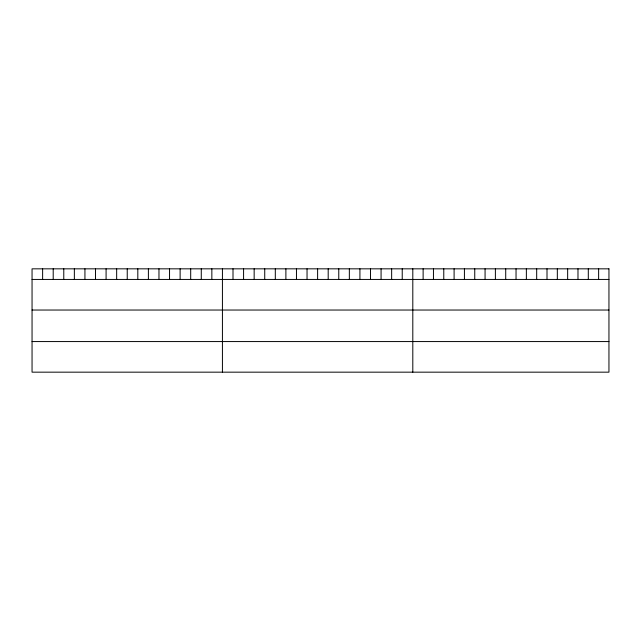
<?xml version="1.0" encoding="UTF-8"?>
<svg xmlns="http://www.w3.org/2000/svg" width="641" height="641" viewBox="0 0 641 641"><rect width="100%" height="100%" fill="white"/><g stroke="black" fill="none" stroke-linecap="round" stroke-linejoin="round"><path stroke-width="0.96" d="M32.05 279.436L608.95 279.436M32.05 310.036L608.95 310.036M32.05 341.565L608.95 341.565M598.63 268.835L598.63 279.436M588.302 268.835L588.302 279.436M577.982 268.835L577.982 279.436M567.654 268.835L567.654 279.436M557.333 268.835L557.333 279.436M547.005 268.835L547.005 279.436M536.685 268.835L536.685 279.436M526.365 268.835L526.365 279.436M516.037 268.835L516.037 279.436M505.717 268.835L505.717 279.436M495.389 268.835L495.389 279.436M485.069 268.835L485.069 279.436M474.749 268.835L474.749 279.436M464.421 268.835L464.421 279.436M454.1 268.835L454.1 279.436M443.772 268.835L443.772 279.436M433.452 268.835L433.452 279.436M423.124 268.835L423.124 279.436M412.804 268.835L412.804 372.165M402.228 268.835L402.228 279.436M391.651 268.835L391.651 279.436M381.075 268.835L381.075 279.436M370.498 268.835L370.498 279.436M359.921 268.835L359.921 279.436M349.345 268.835L349.345 279.436M338.769 268.835L338.769 279.436M328.192 268.835L328.192 279.436M317.615 268.835L317.615 279.436M307.039 268.835L307.039 279.436M296.463 268.835L296.463 279.436M285.886 268.835L285.886 279.436M275.31 268.835L275.31 279.436M264.733 268.835L264.733 279.436M254.156 268.835L254.156 279.436M243.58 268.835L243.58 279.436M233.004 268.835L233.004 279.436M222.427 268.835L222.427 372.165M211.85 268.835L211.85 279.436M201.274 268.835L201.274 279.436M190.697 268.835L190.697 279.436M180.121 268.835L180.121 279.436M169.544 268.835L169.544 279.436M158.968 268.835L158.968 279.436M148.392 268.835L148.392 279.436M137.815 268.835L137.815 279.436M127.239 268.835L127.239 279.436M116.662 268.835L116.662 279.436M106.086 268.835L106.086 279.436M95.509 268.835L95.509 279.436M84.933 268.835L84.933 279.436M74.356 268.835L74.356 279.436M63.779 268.835L63.779 279.436M53.203 268.835L53.203 279.436M42.627 268.835L42.627 279.436M608.95 268.835L32.05 268.835L32.05 372.165L608.95 372.165L608.95 268.835"/></g></svg>
